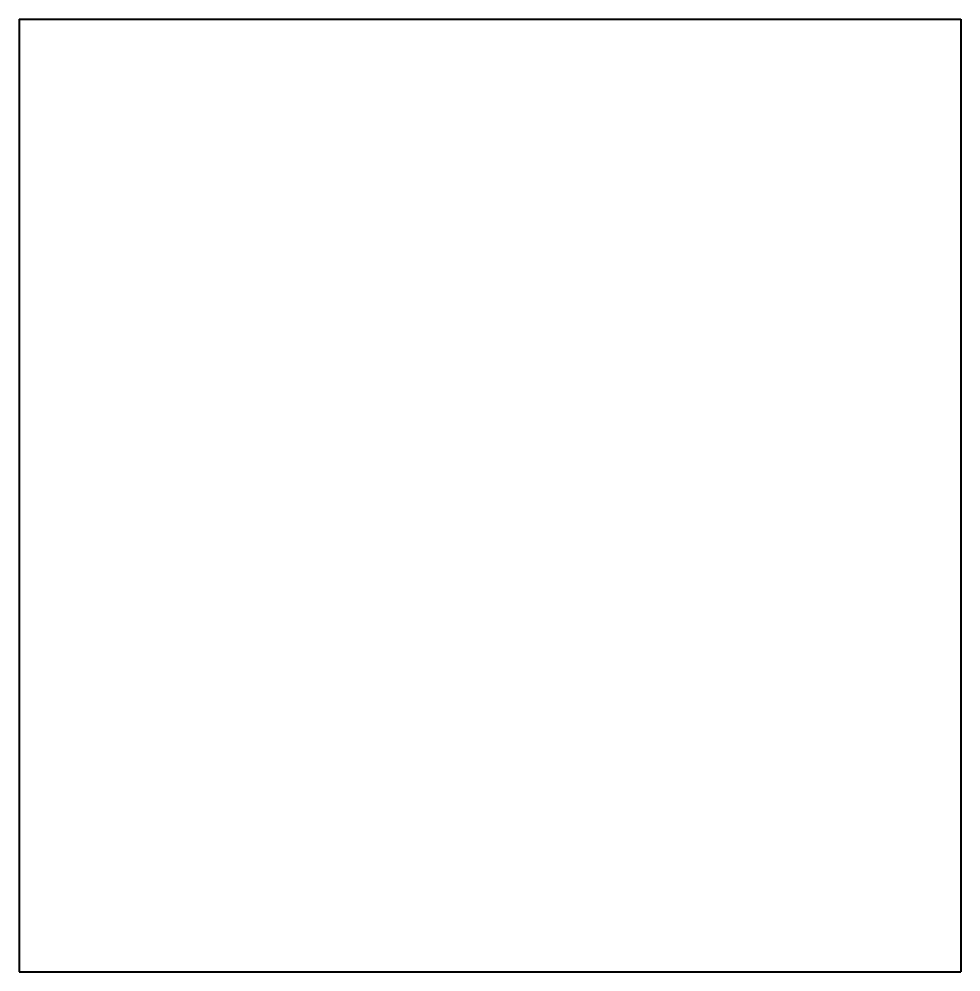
# Model space of a CAD drawing. Header units: inches. Extents: x -21.72 to -12, y -17.65 to -7.8.
import ezdxf

# ---------------------------------------------------------------- set-up
doc = ezdxf.new("R2010")
doc.units = ezdxf.units.IN
doc.header["$MEASUREMENT"] = 0
doc.layers.add('Visible', color=7, linetype='Continuous', lineweight=40)

msp = doc.modelspace()

# ---------------------------------------------------------------- linework, layer by layer
at = {"layer": 'Visible'}
for p, q in [((-21.7244, -7.8031), (-12, -7.8031)), ((-21.7244, -7.8031), (-21.7244, -17.6457)), ((-12, -7.8031), (-12, -17.6457)), ((-21.7244, -17.6457), (-12, -17.6457))]:
    msp.add_line(p, q, dxfattribs=at)

doc.saveas('drawing.dxf')
